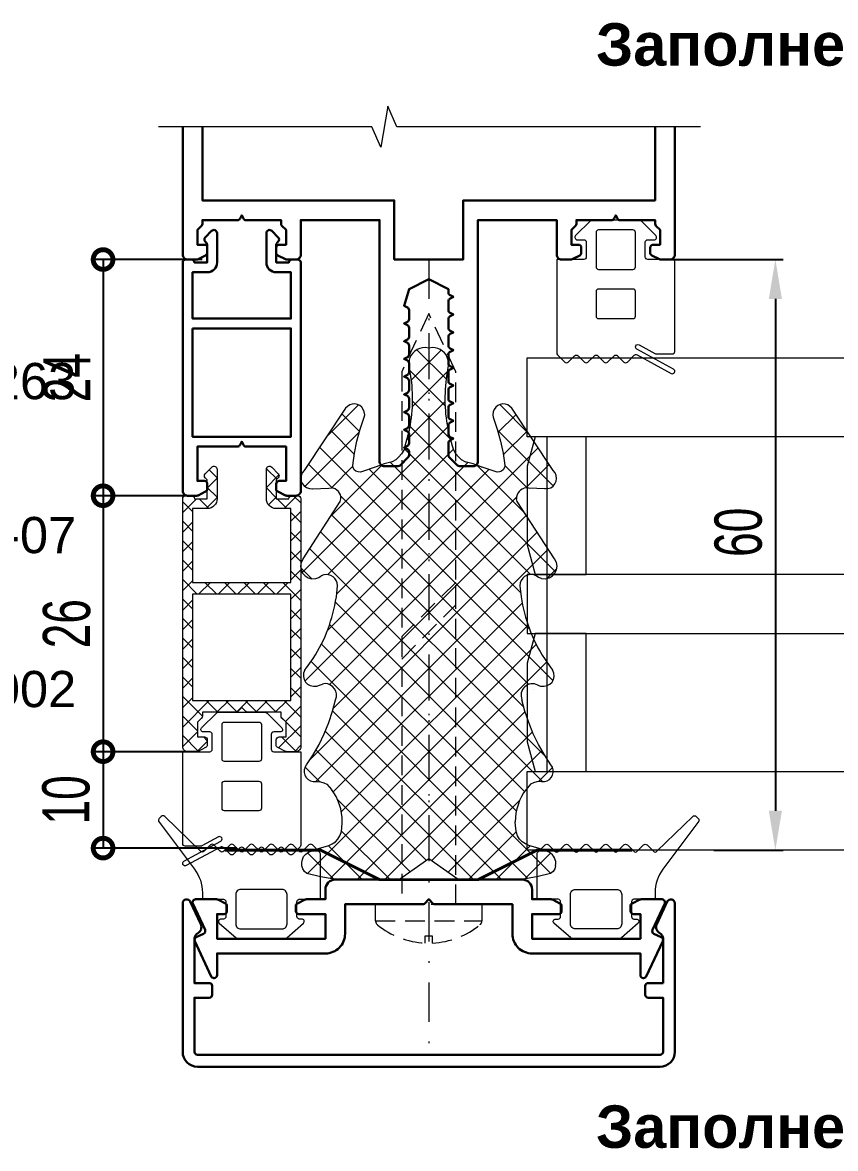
# Model space of a CAD drawing. Extents: x -37 to 8820, y -336 to 478.
# Drawn here: x 6143.8 to 6195.4, y 74.8 to 146.3 of the extents above; entities that cross this region are included whole.
import ezdxf

# ---------------------------------------------------------------- set-up
doc = ezdxf.new("R2010")
doc.units = 0
doc.header["$LTSCALE"] = 5
doc.linetypes.add('DASHDOT', pattern=[1, 0.5, -0.25, 0, -0.25])
doc.linetypes.add('HIDDEN', pattern=[0.375, 0.25, -0.125])
doc.layers.get('0').update_dxf_attribs({"linetype": 'CONTINUOUS', "lineweight": 30})
doc.layers.get('DEFPOINTS').update_dxf_attribs({"linetype": 'CONTINUOUS'})
for name, color, linetype, lineweight in [('1', 6, 'DASHDOT', 13), ('2', 3, 'HIDDEN', 13), ('Dimentions', 5, 'CONTINUOUS', 15), ('Glass', 5, 'CONTINUOUS', 20), ('Герлен', 7, 'CONTINUOUS', 60), ('Зигзаг', 1, 'CONTINUOUS', 15), ('Текстовый', 7, 'CONTINUOUS', 9), ('Уплотнители', 1, 'CONTINUOUS', 20), ('Штриховка', 1, 'CONTINUOUS', 5)]:
    doc.layers.add(name, color=color, linetype=linetype, lineweight=lineweight)
doc.styles.add('3', font='RUSS.SHX', dxfattribs={"width": 0.7, "height": 3})
doc.styles.add('Каталожный', font='arial.ttf', dxfattribs={"height": 2.5})
doc.dimstyles.new('MX1_6', dxfattribs={"dimtxt": 3, "dimasz": 2.5, "dimexe": 0.5, "dimexo": 0, "dimgap": 0.8, "dimtad": 1, "dimlfac": 1.6, "dimdsep": 46, "dimtxsty": '3', "dimcen": 0, "dimclrd": 256, "dimclre": 256, "dimclrt": 256, "dimaunit": 1, "dimadec": 0, "dimazin": 0, "dimtfac": 1, "dimtmove": 0, "dimatfit": 1, "dimfxl": 1, "dimtvp": 1, "dimtolj": 1, "dimtzin": 0, "dimarcsym": 0})

# ---------------------------------------------------------------- blocks, each defined once
blk = doc.blocks.new('_DotSmall')
at = {"color": 0, "linetype": 'ByBlock', "const_width": 0.5}
blk.add_lwpolyline([(-0.0625, 0, 1), (0.0625, 0, 1)], format="xyb", close=True, dxfattribs=at)
blk = doc.blocks.new('*D909')
at = {"layer": 'DEFPOINTS', "color": 0, "linetype": 'Continuous', "transparency": 16777216}
for p in [(6155.202, 131.209), (6148.907, 116.212), (6154.411, 116.212)]:
    blk.add_point(p, dxfattribs=at)
at = {"layer": 'Dimentions', "linetype": 'Continuous', "lineweight": -2, "transparency": 16777216}
for p, q in [((6155.202, 131.209), (6148.407, 131.209)), ((6148.907, 131.209), (6148.907, 116.212)), ((6154.411, 116.212), (6148.407, 116.212))]:
    blk.add_line(p, q, dxfattribs=at)
at = {"layer": 'Dimentions', "linetype": 'Continuous', "lineweight": -2, "transparency": 16777216, "xscale": 2.5, "yscale": 2.5, "zscale": 2.5}
for p, rotation in [((6148.907, 131.209), 90), ((6148.907, 116.212), 270)]:
    blk.add_blockref('_DotSmall', p, dxfattribs=dict(at, rotation=rotation))
at = {"layer": 'Dimentions', "linetype": 'Continuous', "transparency": 16777216, "insert": (6146.607, 123.71), "char_height": 3, "attachment_point": 5, "rotation": 90, "style": '3'}
blk.add_mtext('\\A1;24', dxfattribs=at)
blk = doc.blocks.new('*D1163')
at = {"layer": 'DEFPOINTS', "color": 0, "transparency": 16777216}
for p in [(6184.609, 131.212), (6187.681, 93.712), (6191.595, 93.712)]:
    blk.add_point(p, dxfattribs=at)
at = {"layer": 'Dimentions', "lineweight": -2, "transparency": 16777216}
for p, q in [((6184.609, 131.212), (6192.095, 131.212)), ((6191.595, 128.712), (6191.595, 96.212)), ((6187.681, 93.712), (6192.095, 93.712))]:
    blk.add_line(p, q, dxfattribs=at)
at = {"layer": 'Dimentions', "transparency": 16777216}
for points in [[(6191.179, 128.712), (6192.012, 128.712), (6191.595, 131.212)], [(6191.179, 96.212), (6192.012, 96.212), (6191.595, 93.712)]]:
    blk.add_solid(points, dxfattribs=at)
at = {"layer": 'Dimentions', "transparency": 16777216, "insert": (6189.252, 113.89), "char_height": 3, "attachment_point": 5, "rotation": 90, "style": '3'}
blk.add_mtext('\\A1;60', dxfattribs=at)
blk = doc.blocks.new('*D1166')
at = {"layer": 'DEFPOINTS', "color": 0, "linetype": 'Continuous', "transparency": 16777216}
for p in [(6154.274, 116.212), (6148.907, 99.962), (6154.564, 99.962)]:
    blk.add_point(p, dxfattribs=at)
at = {"layer": 'Dimentions', "linetype": 'Continuous', "lineweight": -2, "transparency": 16777216}
for p, q in [((6154.274, 116.212), (6148.407, 116.212)), ((6148.907, 116.212), (6148.907, 99.962)), ((6154.564, 99.962), (6148.407, 99.962))]:
    blk.add_line(p, q, dxfattribs=at)
at = {"layer": 'Dimentions', "linetype": 'Continuous', "lineweight": -2, "transparency": 16777216, "xscale": 2.5, "yscale": 2.5, "zscale": 2.5}
for p, rotation in [((6148.907, 116.212), 90), ((6148.907, 99.962), 270)]:
    blk.add_blockref('_DotSmall', p, dxfattribs=dict(at, rotation=rotation))
at = {"layer": 'Dimentions', "linetype": 'Continuous', "transparency": 16777216, "insert": (6146.607, 108.087), "char_height": 3, "attachment_point": 5, "rotation": 90, "style": '3'}
blk.add_mtext('\\A1;26', dxfattribs=at)
blk = doc.blocks.new('*D1167')
at = {"layer": 'DEFPOINTS', "color": 0, "linetype": 'Continuous', "transparency": 16777216}
for p in [(6154.883, 99.962), (6148.907, 93.839), (6157.399, 93.839)]:
    blk.add_point(p, dxfattribs=at)
at = {"layer": 'Dimentions', "linetype": 'Continuous', "lineweight": -2, "transparency": 16777216}
for p, q in [((6154.883, 99.962), (6148.407, 99.962)), ((6148.907, 99.962), (6148.907, 93.839)), ((6157.399, 93.839), (6148.407, 93.839))]:
    blk.add_line(p, q, dxfattribs=at)
at = {"layer": 'Dimentions', "linetype": 'Continuous', "lineweight": -2, "transparency": 16777216, "xscale": 2.5, "yscale": 2.5, "zscale": 2.5}
for p, rotation in [((6148.907, 99.962), 90), ((6148.907, 93.839), 270)]:
    blk.add_blockref('_DotSmall', p, dxfattribs=dict(at, rotation=rotation))
at = {"layer": 'Dimentions', "linetype": 'Continuous', "transparency": 16777216, "insert": (6146.564, 96.901), "char_height": 3, "attachment_point": 5, "rotation": 90, "style": '3'}
blk.add_mtext('\\A1;10', dxfattribs=at)
blk = doc.blocks.new('8')
at = {"layer": 'Уплотнители'}
for points in [[(4.564, -0.453), (4.374, -0.399), (4.197, -0.29), (4.061, -0.14), (3.871, 0.649), (3.735, 1.451), (3.68, 2.268), (3.68, 5.737), (5, 7.6), (3.68, 9.464), (3.68, 12.933), (3.735, 13.749), (3.871, 14.552), (4.061, 15.341), (4.197, 15.49), (4.374, 15.599), (4.564, 15.667), (4.768, 15.667), (4.959, 15.626), (5.149, 15.545), (5.299, 15.409), (5.421, 15.245), (5.653, 14.606), (5.857, 13.953), (5.952, 13.735), (6.088, 13.531), (6.251, 13.368), (6.455, 13.246), (6.673, 13.164), (6.904, 13.123), (7.353, 13.096)], [(5.421, 15.245), (5.421, 15.232)], [(10.822, 15.449), (10.972, 15.368), (11.611, 14.946), (12.264, 14.565), (12.944, 14.239), (13.651, 13.953), (14.372, 13.708), (15.107, 13.518), (15.297, 13.463)], [(16.998, 15.463), (17.134, 15.354), (17.719, 14.946)], [(24.058, 15.585), (27.69, 13.218), (27.853, 13.178)], [(28.506, 15.164), (28.493, 14.973), (28.533, 13.953), (28.547, 13.79)], [(33.73, 12.756), (33.621, 12.878), (29.663, 15.504)], [(9.91, 14.756), (9.91, 14.769), (9.91, 14.688), (9.897, 14.47), (9.829, 14.252), (9.747, 14.062), (9.407, 13.776)], [(9.91, 14.688), (9.91, 14.674)], [(15.964, 14.701), (16.032, 14.538), (16.1, 14.347)], [(22.806, 14.769), (22.874, 14.579), (22.97, 14.429)], [(28.493, 14.973), (28.493, 14.96)], [(5.857, 13.953), (5.857, 13.939)], [(28.533, 13.953), (28.533, 13.939)], [(21.637, 13.463), (22.344, 13.395), (22.521, 13.409)], [(27.69, 13.218), (27.69, 13.205)], [(37.457, 7.369), (37.43, 7.6), (37.457, 7.831)], [(37.43, 7.6), (37.43, 7.587)], [(30.207, 5.288), (30.207, 5.274)], [(29.894, 4.267), (29.894, 4.254)], [(3.68, 3.084), (3.68, 3.07)], [(29.554, 3.261), (29.554, 3.247)], [(29.663, -0.303), (33.621, 2.322), (33.73, 2.445)], [(5.421, -0.045), (5.653, 0.594), (5.857, 1.247), (5.952, 1.465), (6.088, 1.669), (6.251, 1.832), (6.455, 1.955), (6.673, 2.036), (6.904, 2.077), (7.353, 2.104)], [(10.822, -0.249), (10.972, -0.154), (11.611, 0.254), (12.264, 0.635), (12.944, 0.962), (13.651, 1.247), (14.372, 1.492), (15.107, 1.683)], [(22.521, 1.792), (22.344, 1.819), (21.637, 1.737)], [(24.058, -0.385), (27.69, 1.982), (27.853, 2.023)], [(9.91, 0.418), (9.91, 0.431), (9.91, 0.513), (9.897, 0.73), (9.829, 0.948), (9.747, 1.139), (9.407, 1.424)], [(22.806, 0.431), (22.874, 0.622), (22.97, 0.771)], [(28.506, 0.037), (28.493, 0.227), (28.533, 1.247), (28.547, 1.424)], [(28.533, 1.247), (28.533, 1.234)], [(9.91, 0.513), (9.91, 0.499)], [(16.032, 0.662), (16.032, 0.676), (15.964, 0.499)], [(17.719, 0.254), (17.134, -0.154), (16.998, -0.263)], [(28.493, 0.227), (28.493, 0.214)]]:
    blk.add_lwpolyline(points, dxfattribs=at)
for points in [[(36.668, 8.838), (36.437, 8.865), (36.206, 8.838), (35.485, 8.729, -0.091156), (31.894, 8.92), (31.2, 9.11), (30.955, 9.192), (30.724, 9.328), (30.52, 9.491), (30.343, 9.682), (30.207, 9.913), (30.071, 10.43), (29.894, 10.933), (29.554, 11.94), (29.567, 12.089), (29.622, 12.225), (29.703, 12.334), (29.839, 12.402), (29.975, 12.429), (30.751, 12.321), (31.526, 12.157), (32.288, 11.953), (33.036, 11.695), (33.199, 11.668), (33.376, 11.695)], [(33.376, 3.506), (33.199, 3.533), (33.036, 3.506), (32.288, 3.247), (31.526, 3.043), (30.751, 2.88), (29.975, 2.771), (29.839, 2.798), (29.703, 2.866), (29.622, 2.989), (29.567, 3.111), (29.554, 3.261), (29.894, 4.267), (30.071, 4.771), (30.207, 5.288), (30.343, 5.519), (30.52, 5.709), (30.724, 5.873), (30.955, 6.009), (31.2, 6.09), (31.894, 6.281, -0.091156), (35.485, 6.471), (36.206, 6.362), (36.437, 6.335), (36.668, 6.362)]]:
    blk.add_lwpolyline(points, format="xyb", dxfattribs=at)
blk.add_arc((15.392, 1.016), 0.725, 331.99667, 113.16431, dxfattribs=at)
for points in [[(16.998, 15.463), (16.427, 15.767), (15.857, 15.321), (15.964, 14.701)], [(24.058, 15.585), (23.459, 16.04), (22.64, 15.46), (22.806, 14.769)], [(29.663, 15.504), (29.248, 15.908), (28.628, 15.716), (28.506, 15.164)], [(10.822, 15.449), (10.369, 15.667), (9.833, 15.267), (9.91, 14.769)], [(15.297, 13.463), (15.764, 13.391), (16.248, 13.874), (16.1, 14.347)], [(17.719, 14.946), (18.983, 14.136), (20.16, 13.714), (21.637, 13.463)], [(22.521, 13.409), (22.967, 13.534), (23.185, 14.019), (22.97, 14.429)], [(7.353, 13.096), (8.067, 13.091), (8.843, 13.335), (9.407, 13.776)], [(27.853, 13.178), (28.197, 13.147), (28.548, 13.438), (28.547, 13.79)], [(33.376, 11.695), (33.831, 11.794), (34.061, 12.406), (33.73, 12.756)], [(37.457, 7.831), (37.473, 8.291), (37.108, 8.76), (36.668, 8.838)], [(36.668, 6.362), (37.144, 6.495), (37.453, 6.867), (37.457, 7.369)], [(33.73, 2.445), (34.061, 2.795), (33.831, 3.407), (33.376, 3.506)], [(9.407, 1.424), (8.843, 1.865), (8.067, 2.11), (7.353, 2.104)], [(21.637, 1.737), (20.247, 1.506), (18.893, 1.044), (17.719, 0.254)], [(22.97, 0.771), (23.178, 1.188), (22.985, 1.656), (22.521, 1.792)], [(28.547, 1.424), (28.539, 1.77), (28.192, 2.053), (27.853, 2.023)], [(9.91, 0.431), (9.838, -0.072), (10.367, -0.465), (10.822, -0.249)], [(15.964, 0.499), (15.857, -0.121), (16.427, -0.566), (16.998, -0.263)], [(22.806, 0.431), (22.64, -0.26), (23.459, -0.84), (24.058, -0.385)], [(28.506, 0.037), (28.599, -0.505), (29.286, -0.692), (29.663, -0.303)], [(4.564, -0.453), (4.927, -0.512), (5.235, -0.363), (5.421, -0.045)]]:
    blk.add_open_spline(points, degree=3, dxfattribs=at)

msp = doc.modelspace()

# ---------------------------------------------------------------- hatches: boundary and pattern name
at = {"layer": 'Штриховка', "lineweight": 5}
h = msp.add_hatch(dxfattribs=at)
h.set_pattern_fill('NET', color=256, scale=10, angle=135, style=0)
h.set_pattern_definition([(135, (4000.5631, -7002.9329), (-0.88388348, -0.88388348), []), (225, (4000.5631, -7002.9329), (0.88388348, -0.88388348), [])])
h.paths.add_polyline_path([(6164.0444, 94.9521), (6164.0228, 94.8297), (6163.9411, 94.612), (6163.8187, 94.408), (6163.6555, 94.2447), (6163.4514, 94.1087), (6163.2338, 94.0135), (6162.5808, 93.8094), (6161.9414, 93.5782), (6161.7782, 93.4557), (6161.6422, 93.3061), (6161.5606, 93.1156), (6161.5197, 92.9252), (6161.5197, 92.7211), (6161.5878, 92.5307), (6161.6966, 92.3538), (6161.8462, 92.2178), (6162.6352, 92.0274), (6163.4378, 91.8913), (6164.254, 91.8369), (6167.7229, 91.8369), (6169.5865, 93.1564), (6169.5865, 94.9521)])
edge = h.paths.add_edge_path()
edge.add_line((6162.9481, 101.1008), (6162.6216, 100.4207))
edge.add_line((6162.6216, 100.4207), (6162.2407, 99.7677))
edge.add_line((6162.2407, 99.7677), (6161.819, 99.1283))
edge.add_line((6161.819, 99.1283), (6161.7374, 98.9787))
edge.add_spline(control_points=[(6161.7374, 98.9787), (6161.5193, 98.5259), (6161.9195, 97.9902), (6162.4176, 98.0673)], knot_values=[0, 0, 0, 0, 1, 1, 1, 1], degree=3, periodic=0)
edge.add_line((6162.4176, 98.0673), (6162.4312, 98.0673))
edge.add_line((6162.4312, 98.0673), (6162.4992, 98.0673))
edge.add_line((6162.4992, 98.0673), (6162.7168, 98.0537))
edge.add_line((6162.7168, 98.0537), (6162.9345, 97.9857))
edge.add_line((6162.9345, 97.9857), (6163.1249, 97.904))
edge.add_line((6163.1249, 97.904), (6163.4106, 97.5639))
edge.add_spline(control_points=[(6163.4106, 97.5639), (6163.8516, 96.9999), (6164.0962, 96.2238), (6164.0908, 95.5098)], knot_values=[0, 0, 0, 0, 1, 1, 1, 1], degree=3, periodic=0)
edge.add_line((6164.0908, 95.5098), (6164.0636, 95.0609))
edge.add_line((6164.0636, 95.0609), (6164.0444, 94.9521))
edge.add_line((6164.0444, 94.9521), (6169.5865, 94.9521))
edge.add_line((6169.5865, 94.9521), (6169.5865, 101.1008))
edge.add_line((6169.5865, 101.1008), (6162.9481, 101.1008))
edge = h.paths.add_edge_path()
edge.add_line((6166.2537, 118.0506), (6165.2471, 117.7106))
edge.add_line((6165.2471, 117.7106), (6165.0974, 117.7242))
edge.add_line((6165.0974, 117.7242), (6164.9614, 117.7786))
edge.add_line((6164.9614, 117.7786), (6164.8526, 117.8602))
edge.add_line((6164.8526, 117.8602), (6164.7846, 117.9962))
edge.add_line((6164.7846, 117.9962), (6164.7573, 118.1323))
edge.add_line((6164.7573, 118.1323), (6164.8662, 118.9077))
edge.add_line((6164.8662, 118.9077), (6165.0294, 119.6831))
edge.add_line((6165.0294, 119.6831), (6165.2335, 120.4448))
edge.add_line((6165.2335, 120.4448), (6165.4919, 121.193))
edge.add_line((6165.4919, 121.193), (6165.5191, 121.3563))
edge.add_line((6165.5191, 121.3563), (6165.4919, 121.5331))
edge.add_spline(control_points=[(6165.4919, 121.5331), (6165.3929, 121.9879), (6164.7809, 122.2174), (6164.4309, 121.8868)], knot_values=[0, 0, 0, 0, 1, 1, 1, 1], degree=3, periodic=0)
edge.add_line((6164.4309, 121.8868), (6164.3084, 121.778))
edge.add_line((6164.3084, 121.778), (6161.683, 117.8194))
edge.add_spline(control_points=[(6161.683, 117.8194), (6161.2792, 117.4045), (6161.4708, 116.7844), (6162.0231, 116.6631)], knot_values=[0, 0, 0, 0, 1, 1, 1, 1], degree=3, periodic=0)
edge.add_line((6162.0231, 116.6631), (6162.2135, 116.6495))
edge.add_line((6162.2135, 116.6495), (6163.2338, 116.6903))
edge.add_line((6163.2338, 116.6903), (6163.397, 116.7039))
edge.add_spline(control_points=[(6163.397, 116.7039), (6163.7491, 116.7053), (6164.0393, 116.3536), (6164.0092, 116.0101)], knot_values=[0, 0, 0, 0, 1, 1, 1, 1], degree=3, periodic=0)
edge.add_line((6164.0141, 116.0299), (6163.9683, 115.8469))
edge.add_line((6163.9683, 115.8469), (6161.6014, 112.2148))
edge.add_spline(control_points=[(6161.6014, 112.2148), (6161.1468, 111.6158), (6161.7265, 110.7971), (6162.4176, 110.9633)], knot_values=[0, 0, 0, 0, 1, 1, 1, 1], degree=3, periodic=0)
edge.add_line((6162.4176, 110.9633), (6162.608, 111.0313))
edge.add_line((6162.608, 111.0313), (6162.7576, 111.1265))
edge.add_spline(control_points=[(6162.7576, 111.1265), (6163.168, 111.3417), (6163.6528, 111.124), (6163.7779, 110.6776)], knot_values=[0, 0, 0, 0, 1, 1, 1, 1], degree=3, periodic=0)
edge.add_line((6163.7779, 110.6776), (6163.7915, 110.5008))
edge.add_line((6163.7915, 110.5008), (6163.7235, 109.7934))
edge.add_spline(control_points=[(6163.7235, 109.7934), (6163.4727, 108.3172), (6163.0513, 107.1398), (6162.2407, 105.8756)], knot_values=[0, 0, 0, 0, 1, 1, 1, 1], degree=3, periodic=0)
edge.add_line((6162.2407, 105.8756), (6161.8326, 105.2907))
edge.add_line((6161.8326, 105.2907), (6161.7238, 105.1546))
edge.add_spline(control_points=[(6161.7238, 105.1546), (6161.42, 104.5835), (6161.8657, 104.014), (6162.4856, 104.1208)], knot_values=[0, 0, 0, 0, 1, 1, 1, 1], degree=3, periodic=0)
edge.add_line((6162.4856, 104.1208), (6162.6488, 104.1888))
edge.add_line((6162.6488, 104.1888), (6162.8393, 104.2568))
edge.add_spline(control_points=[(6162.8393, 104.2568), (6163.3124, 104.4049), (6163.7958, 103.9213), (6163.7235, 103.4542)], knot_values=[0, 0, 0, 0, 1, 1, 1, 1], degree=3, periodic=0)
edge.add_line((6163.7276, 103.4687), (6163.6691, 103.2638))
edge.add_line((6163.6691, 103.2638), (6163.4786, 102.5292))
edge.add_line((6163.4786, 102.5292), (6163.2338, 101.8082))
edge.add_line((6163.2338, 101.8082), (6162.9481, 101.1008))
edge.add_line((6162.9481, 101.1008), (6176.225, 101.1008))
edge.add_line((6176.225, 101.1008), (6175.9393, 101.8082))
edge.add_line((6175.9393, 101.8082), (6175.6945, 102.5292))
edge.add_line((6175.6945, 102.5292), (6175.504, 103.2638))
edge.add_arc((6176.1704, 103.5489), 0.7248, 61.996669, 203.164313, ccw=False)
edge.add_line((6176.5107, 104.1888), (6176.6875, 104.1208))
edge.add_spline(control_points=[(6176.6875, 104.1208), (6177.3074, 104.014), (6177.7531, 104.5835), (6177.4493, 105.1546)], knot_values=[0, 0, 0, 0, 1, 1, 1, 1], degree=3, periodic=0)
edge.add_line((6177.4493, 105.1546), (6177.3405, 105.2907))
edge.add_line((6177.3405, 105.2907), (6176.9324, 105.8756))
edge.add_spline(control_points=[(6176.9324, 105.8756), (6176.1425, 107.05), (6175.6811, 108.4043), (6175.4496, 109.7934)], knot_values=[0, 0, 0, 0, 1, 1, 1, 1], degree=3, periodic=0)
edge.add_line((6175.4496, 109.7934), (6175.368, 110.5008))
edge.add_line((6175.368, 110.5008), (6175.3952, 110.6776))
edge.add_spline(control_points=[(6175.3952, 110.6776), (6175.531, 111.1419), (6175.9983, 111.3351), (6176.4154, 111.1265)], knot_values=[0, 0, 0, 0, 1, 1, 1, 1], degree=3, periodic=0)
edge.add_line((6176.4154, 111.1265), (6176.5651, 111.0313))
edge.add_line((6176.5651, 111.0313), (6176.7555, 110.9633))
edge.add_spline(control_points=[(6176.7555, 110.9633), (6177.4466, 110.7971), (6178.0263, 111.6158), (6177.5717, 112.2148)], knot_values=[0, 0, 0, 0, 1, 1, 1, 1], degree=3, periodic=0)
edge.add_line((6177.5717, 112.2148), (6175.2047, 115.8469))
edge.add_line((6175.2047, 115.8469), (6175.1639, 116.0101))
edge.add_spline(control_points=[(6175.1639, 116.0101), (6175.1342, 116.3493), (6175.4163, 116.6957), (6175.7625, 116.7039)], knot_values=[0, 0, 0, 0, 1, 1, 1, 1], degree=3, periodic=0)
edge.add_line((6175.7625, 116.7039), (6175.9393, 116.6903))
edge.add_line((6175.9393, 116.6903), (6176.9596, 116.6495))
edge.add_line((6176.9596, 116.6495), (6177.15, 116.6631))
edge.add_spline(control_points=[(6177.15, 116.6631), (6177.6914, 116.7561), (6177.8785, 117.4426), (6177.4901, 117.8194)], knot_values=[0, 0, 0, 0, 1, 1, 1, 1], degree=3, periodic=0)
edge.add_line((6177.4901, 117.8194), (6174.8647, 121.778))
edge.add_line((6174.8647, 121.778), (6174.7422, 121.8868))
edge.add_spline(control_points=[(6174.7422, 121.8868), (6174.3922, 122.2174), (6173.7802, 121.9879), (6173.6812, 121.5331)], knot_values=[0, 0, 0, 0, 1, 1, 1, 1], degree=3, periodic=0)
edge.add_line((6173.6812, 121.5331), (6173.654, 121.3563))
edge.add_line((6173.654, 121.3563), (6173.6812, 121.193))
edge.add_line((6173.6812, 121.193), (6173.9396, 120.4448))
edge.add_line((6173.9396, 120.4448), (6174.1437, 119.6831))
edge.add_line((6174.1437, 119.6831), (6174.3069, 118.9077))
edge.add_line((6174.3069, 118.9077), (6174.4157, 118.1323))
edge.add_line((6174.4157, 118.1323), (6174.3885, 117.9962))
edge.add_line((6174.3885, 117.9962), (6174.3205, 117.8602))
edge.add_line((6174.3205, 117.8602), (6174.1981, 117.7786))
edge.add_line((6174.1981, 117.7786), (6174.0757, 117.7242))
edge.add_line((6174.0757, 117.7242), (6173.926, 117.7106))
edge.add_line((6173.926, 117.7106), (6172.9194, 118.0506))
edge.add_line((6172.9194, 118.0506), (6172.4161, 118.2275))
edge.add_line((6172.4161, 118.2275), (6171.8991, 118.3635))
edge.add_line((6171.8991, 118.3635), (6171.6679, 118.4996))
edge.add_line((6171.6679, 118.4996), (6171.4774, 118.6764))
edge.add_line((6171.4774, 118.6764), (6171.3142, 118.8805))
edge.add_line((6171.3142, 118.8805), (6171.1781, 119.1117))
edge.add_line((6171.1781, 119.1117), (6171.0965, 119.3566))
edge.add_line((6171.0965, 119.3566), (6170.9061, 120.0503))
edge.add_arc((6180.5784, 122.364), 9.9451, 172.618691, 193.452448, ccw=False)
edge.add_line((6170.7156, 123.6416), (6170.8245, 124.3626))
edge.add_line((6170.8245, 124.3626), (6170.8517, 124.5939))
edge.add_line((6170.8517, 124.5939), (6170.8245, 124.8251))
edge.add_spline(control_points=[(6170.8245, 124.8251), (6170.692, 125.3003), (6170.3193, 125.6096), (6169.8178, 125.6141)], knot_values=[0, 0, 0, 0, 1, 1, 1, 1], degree=3, periodic=0)
edge.add_line((6169.8178, 125.6141), (6169.5865, 125.5869))
edge.add_line((6169.5865, 125.5869), (6169.3553, 125.6141))
edge.add_spline(control_points=[(6169.3553, 125.6141), (6168.8962, 125.63), (6168.4271, 125.2652), (6168.3486, 124.8251)], knot_values=[0, 0, 0, 0, 1, 1, 1, 1], degree=3, periodic=0)
edge.add_line((6168.3486, 124.8251), (6168.3214, 124.5939))
edge.add_line((6168.3214, 124.5939), (6168.3486, 124.3626))
edge.add_line((6168.3486, 124.3626), (6168.4575, 123.6416))
edge.add_arc((6158.5947, 122.364), 9.9451, 346.547552, 367.381309, ccw=False)
edge.add_line((6168.267, 120.0503), (6168.0766, 119.3566))
edge.add_line((6168.0766, 119.3566), (6167.995, 119.1117))
edge.add_line((6167.995, 119.1117), (6167.8589, 118.8805))
edge.add_line((6167.8589, 118.8805), (6167.6957, 118.6764))
edge.add_line((6167.6957, 118.6764), (6167.5052, 118.4996))
edge.add_line((6167.5052, 118.4996), (6167.274, 118.3635))
edge.add_line((6167.274, 118.3635), (6166.757, 118.2275))
edge.add_line((6166.757, 118.2275), (6166.2537, 118.0506))
edge = h.paths.add_edge_path()
edge.add_line((6169.5865, 101.1008), (6169.5865, 94.9521))
edge.add_line((6169.5865, 94.9521), (6175.1287, 94.9521))
edge.add_line((6175.1287, 94.9521), (6175.1095, 95.0609))
edge.add_line((6175.1095, 95.0609), (6175.0823, 95.5098))
edge.add_spline(control_points=[(6175.0823, 95.5098), (6175.0769, 96.2238), (6175.3215, 97.0001), (6175.7625, 97.5639)], knot_values=[0, 0, 0, 0, 1, 1, 1, 1], degree=3, periodic=0)
edge.add_line((6175.7625, 97.5639), (6176.0482, 97.904))
edge.add_line((6176.0482, 97.904), (6176.2386, 97.9857))
edge.add_line((6176.2386, 97.9857), (6176.4563, 98.0537))
edge.add_line((6176.4563, 98.0537), (6176.6739, 98.0673))
edge.add_line((6176.6739, 98.0673), (6176.6875, 98.0673))
edge.add_line((6176.6875, 98.0673), (6176.7555, 98.0673))
edge.add_spline(control_points=[(6176.7555, 98.0673), (6177.2591, 97.9945), (6177.6518, 98.5241), (6177.4357, 98.9787)], knot_values=[0, 0, 0, 0, 1, 1, 1, 1], degree=3, periodic=0)
edge.add_line((6177.4357, 98.9787), (6177.3405, 99.1283))
edge.add_line((6177.3405, 99.1283), (6176.9324, 99.7677))
edge.add_line((6176.9324, 99.7677), (6176.5515, 100.4207))
edge.add_line((6176.5515, 100.4207), (6176.225, 101.1008))
edge.add_line((6176.225, 101.1008), (6169.5865, 101.1008))
edge = h.paths.add_edge_path()
edge.add_line((6169.5865, 94.9521), (6169.5865, 93.1564))
edge.add_line((6169.5865, 93.1564), (6171.4502, 91.8369))
edge.add_line((6171.4502, 91.8369), (6171.4638, 91.8369))
edge.add_line((6171.4638, 91.8369), (6174.9191, 91.8369))
edge.add_line((6174.9191, 91.8369), (6175.7353, 91.8913))
edge.add_line((6175.7353, 91.8913), (6176.5379, 92.0274))
edge.add_line((6176.5379, 92.0274), (6177.3269, 92.2178))
edge.add_line((6177.3269, 92.2178), (6177.4765, 92.3538))
edge.add_line((6177.4765, 92.3538), (6177.5853, 92.5307))
edge.add_line((6177.5853, 92.5307), (6177.6398, 92.7211))
edge.add_spline(control_points=[(6177.6398, 92.7211), (6177.6992, 93.0839), (6177.55, 93.3918), (6177.2317, 93.5782)], knot_values=[0, 0, 0, 0, 1, 1, 1, 1], degree=3, periodic=0)
edge.add_line((6177.2317, 93.5782), (6176.5923, 93.8094))
edge.add_line((6176.5923, 93.8094), (6175.9393, 94.0135))
edge.add_line((6175.9393, 94.0135), (6175.7217, 94.1087))
edge.add_line((6175.7217, 94.1087), (6175.5176, 94.2447))
edge.add_line((6175.5176, 94.2447), (6175.3544, 94.408))
edge.add_line((6175.3544, 94.408), (6175.232, 94.612))
edge.add_line((6175.232, 94.612), (6175.1503, 94.8297))
edge.add_line((6175.1503, 94.8297), (6175.1287, 94.9521))
edge.add_line((6175.1287, 94.9521), (6169.5865, 94.9521))
h = msp.add_hatch(dxfattribs=at)
h.set_pattern_fill('ANSI37', color=256, scale=7, style=0)
h.set_pattern_definition([(45, (8528.3299, 7240.0289), (-0.61871843, 0.61871843), []), (135, (8528.3299, 7240.0289), (-0.61871843, -0.61871843), [])])
h.paths.add_polyline_path([(6160.8365, 109.9619), (6154.5865, 109.9619), (6154.5865, 103.2119), (6160.8365, 103.2119)], flags=16)
edge = h.paths.add_edge_path()
edge.add_line((6160.8365, 110.7119), (6160.8365, 115.3994))
edge.add_line((6160.8365, 115.3994), (6159.899, 115.3994))
edge.add_arc((6159.899, 116.0244), 0.625, 180, 270, ccw=False)
edge.add_line((6159.274, 116.0244), (6159.274, 117.8887))
edge.add_arc((6159.4723, 117.8887), 0.1982, 45, 180, ccw=False)
edge.add_line((6159.6124, 118.0289), (6160.0316, 117.6097))
edge.add_arc((6159.899, 117.4771), 0.1875, -45, 45, ccw=False)
edge.add_line((6160.0316, 117.3445), (6159.899, 117.2119))
edge.add_line((6159.899, 117.2119), (6159.899, 116.0244))
edge.add_line((6159.899, 116.0244), (6160.7115, 116.0244))
edge.add_arc((6160.899, 116.0244), 0.1875, 90, 180, ccw=False)
edge.add_line((6160.899, 116.2119), (6161.274, 116.2119))
edge.add_arc((6161.274, 116.0244), 0.1875, 0, 90, ccw=False)
edge.add_line((6161.4615, 116.0244), (6161.4615, 100.2744))
edge.add_arc((6161.149, 100.2744), 0.3125, -90, 0, ccw=False)
edge.add_line((6161.149, 99.9619), (6160.5683, 99.9619))
edge.add_arc((6160.5683, 100.1494), 0.1875, 243.434949, 270, ccw=False)
edge.add_line((6160.4845, 99.9817), (6160.0027, 100.2226))
edge.add_arc((6160.0865, 100.3903), 0.1875, 180, 243.434949, ccw=False)
edge.add_line((6159.899, 100.3903), (6159.899, 100.7119))
edge.add_arc((6160.0865, 100.7119), 0.1875, 90, 180, ccw=False)
edge.add_line((6160.0865, 100.8994), (6160.524, 100.8994))
edge.add_line((6160.524, 100.8994), (6160.524, 101.8369))
edge.add_line((6160.524, 101.8369), (6160.2665, 102.0945))
edge.add_arc((6160.399, 102.2271), 0.1875, 180, 225, ccw=False)
edge.add_line((6160.2115, 102.2271), (6160.2115, 102.4619))
edge.add_line((6160.2115, 102.4619), (6158.1017, 102.4619))
edge.add_arc((6158.1017, 102.6494), 0.1875, 225, 270, ccw=False)
edge.add_line((6157.9691, 102.5168), (6157.7115, 102.7744))
edge.add_line((6157.7115, 102.7744), (6157.454, 102.5168))
edge.add_arc((6157.3214, 102.6494), 0.1875, 270, 315, ccw=False)
edge.add_line((6157.3214, 102.4619), (6155.2115, 102.4619))
edge.add_line((6155.2115, 102.4619), (6155.2115, 102.2271))
edge.add_arc((6155.024, 102.2271), 0.1875, -45, 0, ccw=False)
edge.add_line((6155.1566, 102.0945), (6154.899, 101.8369))
edge.add_line((6154.899, 101.8369), (6154.899, 100.8994))
edge.add_line((6154.899, 100.8994), (6155.3365, 100.8994))
edge.add_arc((6155.3365, 100.7119), 0.1875, 0, 90, ccw=False)
edge.add_line((6155.524, 100.7119), (6155.524, 100.3903))
edge.add_arc((6155.3365, 100.3903), 0.1875, -63.434949, 0, ccw=False)
edge.add_line((6155.4204, 100.2226), (6154.9386, 99.9817))
edge.add_arc((6154.8548, 100.1494), 0.1875, 270, 296.565051, ccw=False)
edge.add_line((6154.8548, 99.9619), (6154.274, 99.9619))
edge.add_arc((6154.274, 100.2744), 0.3125, 180, 270, ccw=False)
edge.add_line((6153.9615, 100.2744), (6153.9615, 116.0244))
edge.add_arc((6154.149, 116.0244), 0.1875, 90, 180, ccw=False)
edge.add_line((6154.149, 116.2119), (6154.524, 116.2119))
edge.add_arc((6154.524, 116.0244), 0.1875, 0, 90, ccw=False)
edge.add_line((6154.7115, 116.0244), (6155.524, 116.0244))
edge.add_line((6155.524, 116.0244), (6155.524, 117.2119))
edge.add_line((6155.524, 117.2119), (6155.3915, 117.3445))
edge.add_arc((6155.524, 117.4771), 0.1875, 135, 225, ccw=False)
edge.add_line((6155.3915, 117.6097), (6155.8107, 118.0289))
edge.add_arc((6155.9508, 117.8887), 0.1982, 0, 135, ccw=False)
edge.add_line((6156.149, 117.8887), (6156.149, 116.0244))
edge.add_arc((6155.524, 116.0244), 0.625, -90, 0, ccw=False)
edge.add_line((6155.524, 115.3994), (6154.5865, 115.3994))
edge.add_line((6154.5865, 115.3994), (6154.5865, 110.7119))
edge.add_line((6154.5865, 110.7119), (6160.8365, 110.7119))

# ---------------------------------------------------------------- linework, layer by layer
msp.add_lwpolyline([(6153.9615, 139.639), (6153.9615, 131.5244, 0.4142136), (6154.274, 131.2119), (6154.8548, 131.2119, 0.1164338), (6154.9386, 131.2317), (6155.4204, 131.4726, 0.284079), (6155.524, 131.6403), (6155.524, 131.9619, 0.4142136), (6155.3365, 132.1494), (6154.899, 132.1494), (6154.899, 133.0869), (6155.1566, 133.3445, 0.1989124), (6155.2115, 133.4771), (6155.2115, 133.7119), (6157.4394, 133.7119, 0.284079), (6157.6071, 133.8156), (6157.7115, 134.0244), (6157.816, 133.8156, 0.284079), (6157.9837, 133.7119), (6160.2115, 133.7119), (6160.2115, 133.4771, 0.1989124), (6160.2665, 133.3445), (6160.524, 133.0869), (6160.524, 132.1494), (6160.0865, 132.1494, 0.4142136), (6159.899, 131.9619), (6159.899, 131.6403, 0.284079), (6160.0027, 131.4726), (6160.4845, 131.2317, 0.1164338), (6160.5683, 131.2119), (6161.149, 131.2119, 0.4142136), (6161.4615, 131.5244), (6161.4615, 133.7119), (6166.4615, 133.7119), (6166.4615, 118.3994, 0.4142136), (6166.774, 118.0869), (6167.6339, 118.0869, 0.1989124), (6167.7665, 118.1418), (6168.2816, 118.657, 0.1989124), (6168.3365, 118.7896), (6168.3365, 119.0023, 0.284079), (6168.2329, 119.17), (6168.024, 119.2744), (6168.2329, 119.3788, 0.284079), (6168.3365, 119.5466), (6168.3365, 120.1273, 0.284079), (6168.2329, 120.295), (6168.024, 120.3994), (6168.2329, 120.5038, 0.284079), (6168.3365, 120.6716), (6168.3365, 121.2523, 0.284079), (6168.2329, 121.42), (6168.024, 121.5244), (6168.2329, 121.6288, 0.284079), (6168.3365, 121.7966), (6168.3365, 122.3773, 0.284079), (6168.2329, 122.545), (6168.024, 122.6494), (6168.2329, 122.7538, 0.284079), (6168.3365, 122.9216), (6168.3365, 123.5023, 0.284079), (6168.2329, 123.67), (6168.024, 123.7744), (6168.2329, 123.8788, 0.284079), (6168.3365, 124.0466), (6168.3365, 124.6273, 0.284079), (6168.2329, 124.795), (6168.024, 124.8994), (6168.2329, 125.0038, 0.284079), (6168.3365, 125.1716), (6168.3365, 125.7523, 0.284079), (6168.2329, 125.92), (6168.024, 126.0244), (6168.2329, 126.1288, 0.284079), (6168.3365, 126.2966), (6168.3365, 126.8773, 0.284079), (6168.2329, 127.045), (6168.024, 127.1494), (6168.2329, 127.2538, 0.284079), (6168.3365, 127.4216), (6168.3365, 128.0023, 0.284079), (6168.2329, 128.17), (6168.024, 128.2744), (6168.3365, 129.3369), (6169.5865, 129.9619), (6170.8365, 129.3369), (6170.8365, 129.1091, 0.284079), (6170.9402, 128.9413), (6171.149, 128.8369), (6170.9402, 128.7325, 0.284079), (6170.8365, 128.5648), (6170.8365, 127.9841, 0.284079), (6170.9402, 127.8163), (6171.149, 127.7119), (6170.9402, 127.6075, 0.284079), (6170.8365, 127.4398), (6170.8365, 126.8591, 0.284079), (6170.9402, 126.6913), (6171.149, 126.5869), (6170.9402, 126.4825, 0.284079), (6170.8365, 126.3148), (6170.8365, 125.7341, 0.284079), (6170.9402, 125.5663), (6171.149, 125.4619), (6170.9402, 125.3575, 0.284079), (6170.8365, 125.1898), (6170.8365, 124.6091, 0.284079), (6170.9402, 124.4413), (6171.149, 124.3369), (6170.9402, 124.2325, 0.284079), (6170.8365, 124.0648), (6170.8365, 123.4841, 0.284079), (6170.9402, 123.3163), (6171.149, 123.2119), (6170.9402, 123.1075, 0.284079), (6170.8365, 122.9398), (6170.8365, 122.3591, 0.284079), (6170.9402, 122.1913), (6171.149, 122.0869), (6170.9402, 121.9825, 0.284079), (6170.8365, 121.8148), (6170.8365, 121.2341, 0.284079), (6170.9402, 121.0663), (6171.149, 120.9619), (6170.9402, 120.8575, 0.284079), (6170.8365, 120.6898), (6170.8365, 120.1091, 0.284079), (6170.9402, 119.9413), (6171.149, 119.8369), (6170.9402, 119.7325, 0.284079), (6170.8365, 119.5648), (6170.8365, 118.7896, 0.1989124), (6170.8915, 118.657), (6171.4066, 118.1418, 0.1989124), (6171.5392, 118.0869), (6172.399, 118.0869, 0.4142136), (6172.7115, 118.3994), (6172.7115, 133.7119), (6177.7115, 133.7119), (6177.7115, 131.5244, 0.4142136), (6178.024, 131.2119), (6178.6048, 131.2119, 0.1164338), (6178.6886, 131.2317), (6179.1704, 131.4726, 0.284079), (6179.274, 131.6403), (6179.274, 131.9619, 0.4142136), (6179.0865, 132.1494), (6178.649, 132.1494), (6178.649, 133.0869), (6178.9066, 133.3445, 0.1989124), (6178.9615, 133.4771), (6178.9615, 133.7119), (6181.1894, 133.7119, 0.284079), (6181.3571, 133.8156), (6181.4615, 134.0244), (6181.566, 133.8156, 0.284079), (6181.7337, 133.7119), (6183.9615, 133.7119), (6183.9615, 133.4771, 0.1989124), (6184.0165, 133.3445), (6184.274, 133.0869), (6184.274, 132.1494), (6183.8365, 132.1494, 0.4142136), (6183.649, 131.9619), (6183.649, 131.6403, 0.284079), (6183.7527, 131.4726), (6184.2345, 131.2317, 0.1164338), (6184.3183, 131.2119), (6184.899, 131.2119, 0.4142136), (6185.2115, 131.5244), (6185.2115, 139.639)], format="xyb")
msp.add_lwpolyline([(6155.2115, 139.639), (6155.2115, 134.9619), (6167.399, 134.9619), (6167.399, 131.2119), (6171.774, 131.2119), (6171.774, 134.9619), (6183.9615, 134.9619), (6183.9615, 139.639)])
for points in [[(6154.524, 131.2119, -0.4142136), (6154.7115, 131.0244), (6155.524, 131.0244), (6155.524, 132.0917, 0.1989124), (6155.4325, 132.3127), (6155.3915, 132.3538, -0.4142136), (6155.3915, 132.6189), (6155.7995, 133.0269, -0.6681786), (6156.149, 132.8821), (6156.149, 131.0244, -0.4142136), (6155.524, 130.3994), (6154.5865, 130.3994), (6154.5865, 127.4619), (6160.8365, 127.4619), (6160.8365, 130.3994), (6159.899, 130.3994, -0.4142136), (6159.274, 131.0244), (6159.274, 132.8821, -0.6681786), (6159.6236, 133.0269), (6160.0316, 132.6189, -0.4142136), (6160.0316, 132.3538), (6159.9906, 132.3127, 0.1989124), (6159.899, 132.0917), (6159.899, 131.0244), (6160.7115, 131.0244, -0.4142136), (6160.899, 131.2119), (6161.274, 131.2119, -0.4142136), (6161.4615, 131.0244), (6161.4615, 116.5244, -0.4142136), (6161.149, 116.2119), (6160.5683, 116.2119, -0.1164338), (6160.4845, 116.2317), (6160.0027, 116.4726, -0.284079), (6159.899, 116.6403), (6159.899, 116.9619, -0.4142136), (6160.0865, 117.1494), (6160.524, 117.1494), (6160.524, 119.3369), (6157.9837, 119.3369, -0.284079), (6157.816, 119.4406), (6157.7115, 119.6494), (6157.6071, 119.4406, -0.284079), (6157.4394, 119.3369), (6154.899, 119.3369), (6154.899, 117.1494), (6155.3365, 117.1494, -0.4142136), (6155.524, 116.9619), (6155.524, 116.6403, -0.284079), (6155.4204, 116.4726), (6154.9386, 116.2317, -0.1164338), (6154.8548, 116.2119), (6154.274, 116.2119, -0.4142136), (6153.9615, 116.5244), (6153.9615, 131.0244, -0.4142136), (6154.149, 131.2119)], [(6154.7291, 87.933, -0.4142136), (6154.8198, 88.1822), (6155.2916, 88.4022, 0.4142136), (6155.3823, 88.6513), (6154.6041, 90.3202, -0.5486188), (6154.774, 90.5869), (6156.1048, 90.5869, -0.1164338), (6156.1886, 90.5671), (6156.6704, 90.3262, -0.284079), (6156.774, 90.1585), (6156.774, 89.8369, -0.4142136), (6156.5865, 89.6494), (6156.149, 89.6494), (6156.149, 88.0869), (6163.024, 88.0869), (6163.024, 89.6494), (6161.3365, 89.6494, -0.4142136), (6161.149, 89.8369), (6161.149, 90.1585, -0.284079), (6161.2527, 90.3262), (6161.7345, 90.5671, -0.1164338), (6161.8183, 90.5869), (6163.024, 90.5869), (6163.024, 91.2119, -0.4142136), (6163.649, 91.8369), (6175.524, 91.8369, -0.4142136), (6176.149, 91.2119), (6176.149, 90.5869), (6177.3548, 90.5869, -0.1164338), (6177.4386, 90.5671), (6177.9204, 90.3262, -0.284079), (6178.024, 90.1585), (6178.024, 89.8369, -0.4142136), (6177.8365, 89.6494), (6176.149, 89.6494), (6176.149, 88.0869), (6183.024, 88.0869), (6183.024, 89.6494), (6182.5865, 89.6494, -0.4142136), (6182.399, 89.8369), (6182.399, 90.1585, -0.284079), (6182.5027, 90.3262), (6182.9845, 90.5671, -0.1164338), (6183.0683, 90.5869), (6184.399, 90.5869, -0.5486188), (6184.569, 90.3202), (6183.7908, 88.6513, 0.4142136), (6183.8815, 88.4022), (6184.3533, 88.1822, -0.4142136), (6184.444, 87.933), (6183.4005, 85.6952, -0.2914734), (6183.2305, 85.5869), (6183.2115, 85.5869, -0.4142136), (6183.024, 85.7744), (6183.024, 87.1494), (6176.149, 87.1494, -0.4142136), (6174.899, 88.3994), (6174.899, 90.2744), (6169.9767, 90.2744, -0.1989124), (6169.8441, 90.3293), (6169.5865, 90.5869), (6169.329, 90.3293, -0.1989124), (6169.1964, 90.2744), (6164.274, 90.2744), (6164.274, 88.3994, -0.4142136), (6163.024, 87.1494), (6156.149, 87.1494), (6156.149, 85.7744, -0.4142136), (6155.9615, 85.5869), (6155.9426, 85.5869, -0.2914734), (6155.7726, 85.6952)], [(6184.4615, 85.2744), (6184.4615, 88.1002, 0.2797393), (6184.2596, 88.4329, -0.4015594), (6184.065, 89.0059), (6184.735, 90.4426, -0.8025849), (6185.2115, 90.3369), (6185.2115, 80.8994, -0.4142136), (6184.274, 79.9619), (6154.899, 79.9619, -0.4142136), (6153.9615, 80.8994), (6153.9615, 90.3369, -0.8025849), (6154.4381, 90.4426), (6155.1081, 89.0059, -0.4015594), (6154.9135, 88.4329, 0.2797393), (6154.7115, 88.1002), (6154.7115, 85.2744), (6155.649, 85.2744, -0.4142136), (6155.8365, 85.0869), (6155.8365, 84.5244, -0.4142136), (6155.649, 84.3369), (6154.7115, 84.3369), (6154.7115, 80.8994, 0.4142136), (6154.899, 80.7119), (6184.274, 80.7119, 0.4142136), (6184.4615, 80.8994), (6184.4615, 84.3369), (6183.524, 84.3369, -0.4142136), (6183.3365, 84.5244), (6183.3365, 85.0869, -0.4142136), (6183.524, 85.2744)]]:
    msp.add_lwpolyline(points, format="xyb", close=True)
msp.add_lwpolyline([(6154.5865, 126.8369), (6154.5865, 119.9619), (6160.8365, 119.9619), (6160.8365, 126.8369)], close=True)
at = {"layer": '1'}
for p, q in [((6169.5865, 131.2119), (6169.5865, 81.2119)), ((6169.5865, 126.5244), (6169.5865, 95.2744))]:
    msp.add_line(p, q, dxfattribs=at)
at = {"layer": '2'}
msp.add_line((6166.2115, 89.2184), (6172.9615, 89.2184), dxfattribs=at)
for points in [[(6171.3053, 90.2744), (6171.3053, 124.0885), (6169.5865, 127.7744), (6167.8678, 124.0885), (6167.8678, 90.2744)], [(6167.8678, 105.8403), (6171.3053, 109.2778), (6171.3053, 110.7101), (6167.8678, 107.2726)]]:
    msp.add_lwpolyline(points, close=True, dxfattribs=at)
msp.add_lwpolyline([(6169.3409, 87.8116, -0.1618489), (6166.3252, 88.9773, -0.2238875), (6166.2115, 89.2184), (6166.2115, 90.2744), (6172.9615, 90.2744), (6172.9615, 89.2184, -0.2238875), (6172.8479, 88.9773, -0.1618489), (6169.8322, 87.8116), (6169.8322, 88.2492), (6169.3409, 88.2492)], format="xyb", close=True, dxfattribs=at)
at = {"layer": 'Dimentions'}
msp.add_line((6177.0865, 119.9619), (6177.0865, 98.7119), dxfattribs=at)
at = {"layer": 'Glass'}
for points in [[(6217.4039, 119.9619), (6175.8365, 119.9619), (6175.8365, 124.9619), (6217.4039, 124.9619)], [(6176.339, 111.2119), (6179.5865, 111.2119), (6179.5865, 119.9619), (6176.339, 119.9619), (6175.8365, 118.0869), (6175.8365, 113.0869)], [(6217.4039, 111.2119), (6175.8365, 111.2119), (6175.8365, 107.4619), (6217.4039, 107.4619)], [(6176.339, 98.7119), (6179.5865, 98.7119), (6179.5865, 107.4619), (6176.339, 107.4619), (6175.8365, 105.5869), (6175.8365, 100.5869)], [(6217.4039, 93.7119), (6175.8365, 93.7119), (6175.8365, 98.7119), (6217.4039, 98.7119)]]:
    msp.add_lwpolyline(points, close=True, dxfattribs=at)
at = {"layer": 'Герлен', "ltscale": 2, "const_width": 0.1875}
msp.add_lwpolyline([(6156.649, 93.7119), (6162.7115, 93.7119), (6166.4615, 91.8369), (6172.7115, 91.8369), (6176.4615, 93.7119), (6182.524, 93.7119)], dxfattribs=at)
at = {"layer": 'Зигзаг'}
msp.add_lwpolyline([(6186.8326, 139.639), (6167.5621, 139.639), (6166.9812, 140.9569), (6166.5456, 138.3442), (6165.9631, 139.639), (6152.4195, 139.639)], dxfattribs=at)
at = {"layer": 'Уплотнители'}
for points in [[(6182.9423, 125.7978), (6183.9874, 125.2308, 0.1249127), (6184.0619, 125.2119), (6185.0553, 125.2119, 0.4142136), (6185.2115, 125.3682), (6185.2115, 131.2119), (6183.4928, 131.2119, -0.4142136), (6183.3365, 131.3682), (6183.3365, 132.3057, -0.4142136), (6183.4928, 132.4619), (6183.899, 132.4619, 0.6685867), (6184.0094, 132.7288), (6183.0698, 133.6663, 0.1986192), (6182.9594, 133.7119), (6179.9637, 133.7119, 0.1986192), (6179.8533, 133.6663), (6178.9137, 132.7288, 0.6685867), (6179.024, 132.4619), (6179.4303, 132.4619, -0.4142136), (6179.5865, 132.3057), (6179.5865, 131.3682, -0.4142136), (6179.4303, 131.2119), (6177.7115, 131.2119), (6177.7115, 125.2766, 0.1989124), (6177.7573, 125.1662), (6178.2261, 124.6974, 0.4142136), (6178.447, 124.6974), (6178.8511, 125.1014, -0.4142136), (6179.072, 125.1014), (6179.4761, 124.6974, 0.4142136), (6179.697, 124.6974), (6180.1011, 125.1014, -0.4142136), (6180.322, 125.1014), (6180.7261, 124.6974, 0.4142136), (6180.947, 124.6974), (6181.3511, 125.1014, -0.4142136), (6181.572, 125.1014), (6181.9761, 124.6974, 0.4142136), (6182.197, 124.6974), (6182.6291, 125.1294, -0.3320761), (6182.8141, 125.1563), (6184.9808, 123.9808, 1), (6185.1298, 124.2555), (6182.7933, 125.5231, -1)], [(6182.5553, 133.0869), (6180.3678, 133.0869, 0.4142136), (6180.2115, 132.9307), (6180.2115, 130.7432, 0.4142136), (6180.3678, 130.5869), (6182.5553, 130.5869, 0.4142136), (6182.7115, 130.7432), (6182.7115, 132.9307, 0.4142136)], [(6182.5553, 129.3369), (6180.3678, 129.3369, 0.4142136), (6180.2115, 129.1807), (6180.2115, 127.6182, 0.4142136), (6180.3678, 127.4619), (6182.5553, 127.4619, 0.4142136), (6182.7115, 127.6182), (6182.7115, 129.1807, 0.4142136)], [(6160.8365, 110.7119), (6160.8365, 115.3994), (6159.899, 115.3994, -0.4142136), (6159.274, 116.0244), (6159.274, 117.8887, -0.6681786), (6159.6124, 118.0289), (6160.0316, 117.6097, -0.4142136), (6160.0316, 117.3445), (6159.899, 117.2119), (6159.899, 116.0244), (6160.7115, 116.0244, -0.4142136), (6160.899, 116.2119), (6161.274, 116.2119, -0.4142136), (6161.4615, 116.0244), (6161.4615, 100.2744, -0.4142136), (6161.149, 99.9619), (6160.5683, 99.9619, -0.1164338), (6160.4845, 99.9817), (6160.0027, 100.2226, -0.284079), (6159.899, 100.3903), (6159.899, 100.7119, -0.4142136), (6160.0865, 100.8994), (6160.524, 100.8994), (6160.524, 101.8369), (6160.2665, 102.0945, -0.1989124), (6160.2115, 102.2271), (6160.2115, 102.4619), (6158.1017, 102.4619, -0.1989124), (6157.9691, 102.5168), (6157.7115, 102.7744), (6157.454, 102.5168, -0.1989124), (6157.3214, 102.4619), (6155.2115, 102.4619), (6155.2115, 102.2271, -0.1989124), (6155.1566, 102.0945), (6154.899, 101.8369), (6154.899, 100.8994), (6155.3365, 100.8994, -0.4142136), (6155.524, 100.7119), (6155.524, 100.3903, -0.284079), (6155.4204, 100.2226), (6154.9386, 99.9817, -0.1164338), (6154.8548, 99.9619), (6154.274, 99.9619, -0.4142136), (6153.9615, 100.2744), (6153.9615, 116.0244, -0.4142136), (6154.149, 116.2119), (6154.524, 116.2119, -0.4142136), (6154.7115, 116.0244), (6155.524, 116.0244), (6155.524, 117.2119), (6155.3915, 117.3445, -0.4142136), (6155.3915, 117.6097), (6155.8107, 118.0289, -0.6681786), (6156.149, 117.8887), (6156.149, 116.0244, -0.4142136), (6155.524, 115.3994), (6154.5865, 115.3994), (6154.5865, 110.7119)], [(6156.2308, 94.5478), (6155.1857, 93.9808, -0.1249127), (6155.1112, 93.9619), (6154.1178, 93.9619, -0.4142136), (6153.9615, 94.1182), (6153.9615, 99.9619), (6155.6803, 99.9619, 0.4142136), (6155.8365, 100.1182), (6155.8365, 101.0557, 0.4142136), (6155.6803, 101.2119), (6155.274, 101.2119, -0.6685867), (6155.1637, 101.4788), (6156.1033, 102.4163, -0.1986192), (6156.2137, 102.4619), (6159.2094, 102.4619, -0.1986192), (6159.3198, 102.4163), (6160.2594, 101.4788, -0.6685867), (6160.149, 101.2119), (6159.7428, 101.2119, 0.4142136), (6159.5865, 101.0557), (6159.5865, 100.1182, 0.4142136), (6159.7428, 99.9619), (6161.4615, 99.9619), (6161.4615, 94.0266, -0.1989124), (6161.4158, 93.9162), (6160.947, 93.4474, -0.4142136), (6160.7261, 93.4474), (6160.322, 93.8514, 0.4142136), (6160.1011, 93.8514), (6159.697, 93.4474, -0.4142136), (6159.4761, 93.4474), (6159.072, 93.8514, 0.4142136), (6158.8511, 93.8514), (6158.447, 93.4474, -0.4142136), (6158.2261, 93.4474), (6157.822, 93.8514, 0.4142136), (6157.6011, 93.8514), (6157.197, 93.4474, -0.4142136), (6156.9761, 93.4474), (6156.544, 93.8794, 0.3320761), (6156.359, 93.9063), (6154.1923, 92.7308, -1), (6154.0433, 93.0055), (6156.3798, 94.2731, 1)], [(6156.6178, 101.8369), (6158.8053, 101.8369, -0.4142136), (6158.9615, 101.6807), (6158.9615, 99.4932, -0.4142136), (6158.8053, 99.3369), (6156.6178, 99.3369, -0.4142136), (6156.4615, 99.4932), (6156.4615, 101.6807, -0.4142136)], [(6156.6178, 98.0869), (6158.8053, 98.0869, -0.4142136), (6158.9615, 97.9307), (6158.9615, 96.3682, -0.4142136), (6158.8053, 96.2119), (6156.6178, 96.2119, -0.4142136), (6156.4615, 96.3682), (6156.4615, 97.9307, -0.4142136)], [(6161.3678, 89.3369, -0.4142136), (6161.2115, 89.4932), (6161.2115, 90.4307, -0.4142136), (6161.3678, 90.5869), (6162.7115, 90.5869), (6162.7115, 93.4749, 0.1989124), (6162.6749, 93.5633), (6162.197, 94.0412, 0.4142136), (6161.9761, 94.0412), (6161.572, 93.6371, -0.4142136), (6161.3511, 93.6371), (6160.947, 94.0412, 0.4142136), (6160.7261, 94.0412), (6160.322, 93.6371, -0.4142136), (6160.1011, 93.6371), (6159.697, 94.0412, 0.4142136), (6159.4761, 94.0412), (6159.072, 93.6371, -0.4142136), (6158.8511, 93.6371), (6158.447, 94.0412, 0.4142136), (6158.2261, 94.0412), (6157.822, 93.6371, -0.4142136), (6157.6011, 93.6371), (6157.197, 94.0412, 0.4142136), (6156.9761, 94.0412), (6156.572, 93.6371, -0.4142136), (6156.3511, 93.6371), (6155.947, 94.0412, 0.4142136), (6155.7261, 94.0412), (6155.322, 93.6371, -0.4142136), (6155.1011, 93.6371), (6152.822, 95.8514, 0.4142136), (6152.6011, 95.8514), (6152.4697, 95.7201, 0.2925382), (6152.4336, 95.5556), (6154.7144, 92.5024, -0.1617878), (6155.2115, 91.0062), (6155.2115, 90.5869), (6156.5553, 90.5869, -0.4142136), (6156.7115, 90.4307), (6156.7115, 89.4932, -0.4142136), (6156.5553, 89.3369), (6156.399, 89.3369, 0.6685867), (6156.2887, 89.0701), (6157.3533, 88.1326, 0.1986192), (6157.4637, 88.0869), (6160.4594, 88.0869, 0.1986192), (6160.5698, 88.1326), (6161.6344, 89.0701, 0.6685867), (6161.524, 89.3369)], [(6177.8053, 89.3369, 0.4142136), (6177.9615, 89.4932), (6177.9615, 90.4307, 0.4142136), (6177.8053, 90.5869), (6176.4615, 90.5869), (6176.4615, 93.4749, -0.1989124), (6176.4982, 93.5633), (6176.9761, 94.0412, -0.4142136), (6177.197, 94.0412), (6177.6011, 93.6371, 0.4142136), (6177.822, 93.6371), (6178.2261, 94.0412, -0.4142136), (6178.447, 94.0412), (6178.8511, 93.6371, 0.4142136), (6179.072, 93.6371), (6179.4761, 94.0412, -0.4142136), (6179.697, 94.0412), (6180.1011, 93.6371, 0.4142136), (6180.322, 93.6371), (6180.7261, 94.0412, -0.4142136), (6180.947, 94.0412), (6181.3511, 93.6371, 0.4142136), (6181.572, 93.6371), (6181.9761, 94.0412, -0.4142136), (6182.197, 94.0412), (6182.6011, 93.6371, 0.4142136), (6182.822, 93.6371), (6183.2261, 94.0412, -0.4142136), (6183.447, 94.0412), (6183.8511, 93.6371, 0.4142136), (6184.072, 93.6371), (6186.3511, 95.8514, -0.4142136), (6186.572, 95.8514), (6186.7034, 95.7201, -0.2925382), (6186.7395, 95.5556), (6184.4587, 92.5024, 0.1617878), (6183.9615, 91.0062), (6183.9615, 90.5869), (6182.6178, 90.5869, 0.4142136), (6182.4615, 90.4307), (6182.4615, 89.4932, 0.4142136), (6182.6178, 89.3369), (6182.774, 89.3369, -0.6685867), (6182.8844, 89.0701), (6181.8198, 88.1326, -0.1986192), (6181.7094, 88.0869), (6178.7137, 88.0869, -0.1986192), (6178.6033, 88.1326), (6177.5387, 89.0701, -0.6685867), (6177.649, 89.3369)], [(6157.649, 88.7119), (6160.274, 88.7119, 0.4142136), (6160.5865, 89.0244), (6160.5865, 90.8994, 0.4142136), (6160.274, 91.2119), (6157.649, 91.2119, 0.4142136), (6157.3365, 90.8994), (6157.3365, 89.0244, 0.4142136)], [(6181.524, 88.7119), (6178.899, 88.7119, -0.4142136), (6178.5865, 89.0244), (6178.5865, 90.8994, -0.4142136), (6178.899, 91.2119), (6181.524, 91.2119, -0.4142136), (6181.8365, 90.8994), (6181.8365, 89.0244, -0.4142136)]]:
    msp.add_lwpolyline(points, format="xyb", close=True, dxfattribs=at)
msp.add_lwpolyline([(6160.8365, 109.9619), (6154.5865, 109.9619), (6154.5865, 103.2119), (6160.8365, 103.2119)], close=True, dxfattribs=at)

# ---------------------------------------------------------------- block references
at = {"layer": 'Dimentions', "rotation": 90}
msp.add_blockref('8', (6177.1868, 88.1568), dxfattribs=at)

# ---------------------------------------------------------------- texts
at = {"layer": 'Текстовый', "linetype": 'Continuous', "char_height": 2.7, "width": 42.664921, "attachment_point": 1, "style": 'Каталожный'}
for s, insert in [('{\\fArial|b1|i0|c204|p34;Заполнение 50 мм}', (6180.2112, 146.2179)), ('{\\fArial|b1|i0|c204|p34;Заполнение 52 мм}', (6180.2112, 77.506))]:
    msp.add_mtext(s, dxfattribs=dict(at, insert=insert))
at = {"layer": 'Текстовый', "linetype": 'Continuous', "insert": (6127.2669, 124.6419), "char_height": 2.5, "width": 14.852025, "attachment_point": 1, "line_spacing_factor": 0.85, "style": 'Каталожный'}
msp.add_mtext('\\pxi-2,l2,r-2.0333,se1.0833,qr,t4;{\\H0.92x;КПС 263\\P\\P\\PТ50-07\\P\\P\\PТПУ-6002}', dxfattribs=at)

# ---------------------------------------------------------------- dimensions: what is measured, and where the dimension line sits
at = {"layer": 'Dimentions', "linetype": 'Continuous'}
for base, p1, p2, picture, middle in [((6148.907, 116.2119), (6155.2019, 131.2091), (6154.4109, 116.2119), '*D909', (6146.607, 123.7105)), ((6148.907, 99.9619), (6154.274, 116.2119), (6154.5644, 99.9619), '*D1166', (6146.607, 108.0869)), ((6148.907, 93.8391), (6154.8832, 99.9619), (6157.399, 93.8391), '*D1167', (6146.5642, 96.9005))]:
    dim = msp.add_linear_dim(base=base, p1=p1, p2=p2, angle=90, dimstyle='MX1_6', override={"dimdec": 0, "dimblk1": 'DotSmall', "dimblk2": 'DotSmall', "dimsah": 1}, dxfattribs=at)
    dim.commit()
    dim.dimension.update_dxf_attribs({"geometry": picture, "text_midpoint": middle})
at = {"layer": 'Dimentions'}
dim = msp.add_linear_dim(base=(6191.5953, 93.7119), p1=(6184.6087, 131.2119), p2=(6187.6809, 93.7119), angle=90, dimstyle='MX1_6', dxfattribs=at)
dim.commit()
dim.dimension.update_dxf_attribs({"geometry": '*D1163', "text_midpoint": (6191.5953, 113.8899), "dimtype": 160})

doc.saveas('drawing.dxf')
